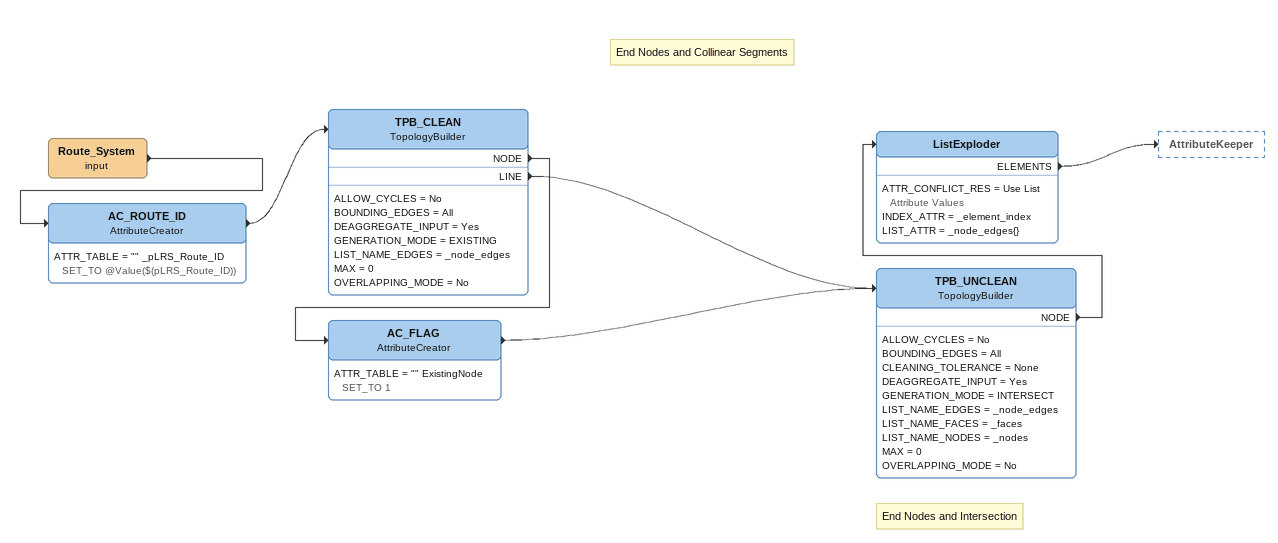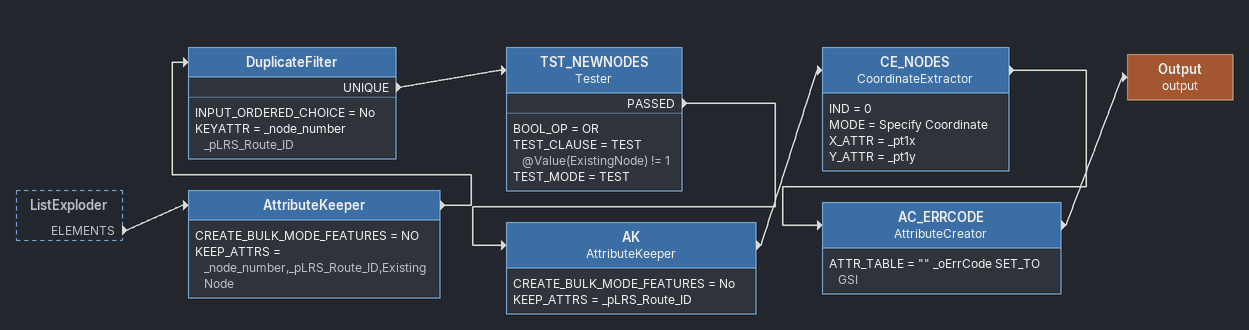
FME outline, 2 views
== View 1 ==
Route_System (input)
    -> AC_ROUTE_ID
AC_ROUTE_ID: AttributeCreator
    ATTR_TABLE = "" _pLRS_Route_ID SET_TO @Value($(pLRS_Route_ID))
    -> TPB_CLEAN
Note: End Nodes and Collinear Segments
TPB_CLEAN: TopologyBuilder
    ALLOW_CYCLES = No
    BOUNDING_EDGES = All
    DEAGGREGATE_INPUT = Yes
    GENERATION_MODE = EXISTING
    LIST_NAME_EDGES = _node_edges
    MAX = 0
    OVERLAPPING_MODE = No
    NODE -> AC_FLAG
    LINE -> TPB_UNCLEAN
AC_FLAG: AttributeCreator
    ATTR_TABLE = "" ExistingNode SET_TO 1
    -> TPB_UNCLEAN
Note: End Nodes and Intersection
TPB_UNCLEAN: TopologyBuilder
    ALLOW_CYCLES = No
    BOUNDING_EDGES = All
    CLEANING_TOLERANCE = None
    DEAGGREGATE_INPUT = Yes
    GENERATION_MODE = INTERSECT
    LIST_NAME_EDGES = _node_edges
    LIST_NAME_FACES = _faces
    LIST_NAME_NODES = _nodes
    MAX = 0
    OVERLAPPING_MODE = No
    NODE -> ListExploder
ListExploder
    ATTR_CONFLICT_RES = Use List Attribute Values
    INDEX_ATTR = _element_index
    LIST_ATTR = _node_edges{}
    ELEMENTS -> AttributeKeeper

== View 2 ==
ListExploder [outside]
    ELEMENTS -> AttributeKeeper
AttributeKeeper
    CREATE_BULK_MODE_FEATURES = NO
    KEEP_ATTRS = _node_number,_pLRS_Route_ID,ExistingNode
    -> DuplicateFilter
DuplicateFilter
    INPUT_ORDERED_CHOICE = No
    KEYATTR = _node_number _pLRS_Route_ID
    UNIQUE -> TST_NEWNODES
TST_NEWNODES: Tester
    BOOL_OP = OR
    TEST_CLAUSE = TEST @Value(ExistingNode) != 1
    TEST_MODE = TEST
    PASSED -> AK
AK: AttributeKeeper
    CREATE_BULK_MODE_FEATURES = No
    KEEP_ATTRS = _pLRS_Route_ID
    -> CE_NODES
CE_NODES: CoordinateExtractor
    IND = 0
    MODE = Specify Coordinate
    X_ATTR = _pt1x
    Y_ATTR = _pt1y
    -> AC_ERRCODE
AC_ERRCODE: AttributeCreator
    ATTR_TABLE = "" _oErrCode SET_TO GSI
    -> Output (output)
Output (output)
